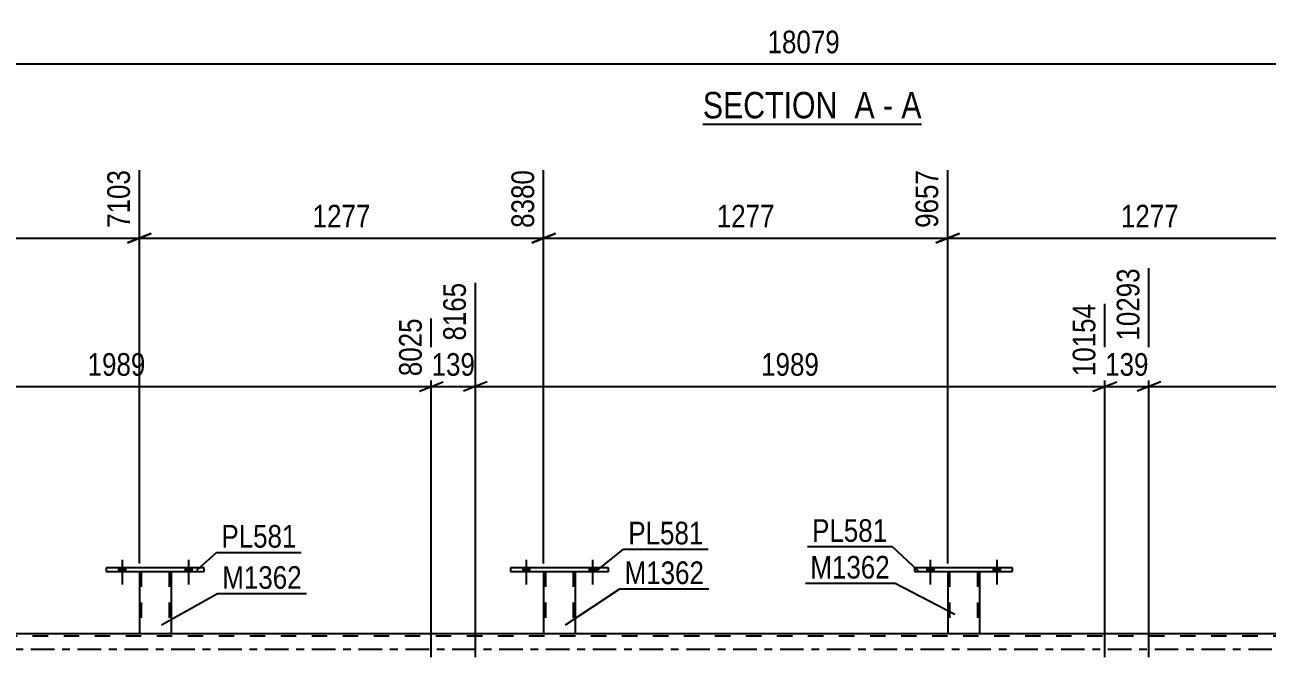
# Model space of a CAD drawing. Header units: millimetres. Extents: x 0 to 841, y 0 to 594.
# Drawn here: x 319.6 to 476.6, y 436.5 to 516.5 of the extents above; entities that cross this region are included whole.
import ezdxf

# ---------------------------------------------------------------- set-up
doc = ezdxf.new("R2010")
doc.units = ezdxf.units.MM
doc.linetypes.add('DXK_LINE_DOT2', pattern=[3.9198, 1.9599, -1.9599])
doc.linetypes.add('DXK_LINE_DOT3', pattern=[5.9187, 2.979, -0.9799, 0.9799, -0.9799])
doc.styles.add('Arial Narrow', font='ARIALN.TTF', dxfattribs={"height": 0.2})

# ---------------------------------------------------------------- blocks, each defined once
blk = doc.blocks.new('Unknown-318887959-11 - 5512')
at = {"color": 6, "linetype": 'Continuous'}
blk.add_line((405.26, 503.94), (432.91, 503.94), dxfattribs=at)
at = {"color": 0, "linetype": 'Continuous'}
for points in [[(423.37, 504.69), (423.37, 508.19), (405.26, 508.19), (405.26, 504.69)], [(426.98, 504.69), (426.98, 508.19), (424.42, 508.19), (424.42, 504.69)], [(429.3, 504.69), (429.3, 508.19), (428.03, 508.19), (428.03, 504.69)], [(432.91, 504.69), (432.91, 508.19), (430.35, 508.19), (430.35, 504.69)]]:
    blk.add_wipeout(points, dxfattribs=at)
at = {"color": 7, "linetype": 'Continuous', "style": 'Arial Narrow'}
for s, p in [('SECTION ', (405.26, 504.69)), ('A', (424.42, 504.69)), ('A', (430.35, 504.69)), ('-', (428.03, 504.69))]:
    blk.add_text(s, height=3.34, dxfattribs=at).set_placement(p)
blk = doc.blocks.new('Part-318887959-3829 - 3653')
at = {"color": 2, "linetype": 'Continuous'}
for p, q in [((329.85, 447.85), (329.85, 447.37)), ((342.25, 447.85), (329.85, 447.85)), ((342.25, 447.37), (342.25, 447.85)), ((329.85, 447.37), (342.25, 447.37))]:
    blk.add_line(p, q, dxfattribs=at)
blk = doc.blocks.new('Part-318887959-3701 - 3653')
at = {"color": 2, "linetype": 'Continuous'}
for p, q in [((380.93, 447.85), (380.93, 447.37)), ((393.33, 447.85), (380.93, 447.85)), ((393.33, 447.37), (393.33, 447.85)), ((380.93, 447.37), (393.33, 447.37))]:
    blk.add_line(p, q, dxfattribs=at)
blk = doc.blocks.new('Part-318887959-3834 - 3653')
at = {"color": 7, "linetype": 'DXK_LINE_DOT2'}
for p, q in [((334.05, 447.38), (338.05, 447.38)), ((334.05, 447.37), (334.05, 447.38)), ((334.05, 447.38), (334.05, 447.37)), ((334.29, 447.38), (334.29, 439.53)), ((337.81, 447.38), (337.81, 439.53)), ((338.05, 447.38), (338.05, 447.37)), ((338.05, 447.37), (338.05, 447.38)), ((337.79, 439.53), (337.75, 439.53)), ((337.75, 439.53), (337.79, 439.53)), ((337.81, 439.53), (337.79, 439.53)), ((337.79, 439.53), (337.81, 439.53))]:
    blk.add_line(p, q, dxfattribs=at)
at = {"color": 2, "linetype": 'Continuous'}
for p, q in [((334.05, 447.37), (334.05, 439.53)), ((338.05, 447.37), (338.05, 439.53)), ((334.05, 439.53), (338.05, 439.53))]:
    blk.add_line(p, q, dxfattribs=at)
blk = doc.blocks.new('Part-318887959-3706 - 3653')
at = {"color": 7, "linetype": 'DXK_LINE_DOT2'}
for p, q in [((385.13, 447.38), (389.13, 447.38)), ((385.13, 447.37), (385.13, 447.38)), ((385.13, 447.38), (385.13, 447.37)), ((385.37, 447.38), (385.37, 439.53)), ((388.89, 447.38), (388.89, 439.53)), ((389.13, 447.38), (389.13, 447.37)), ((389.13, 447.37), (389.13, 447.38)), ((388.84, 439.53), (388.87, 439.53)), ((388.84, 439.53), (388.87, 439.53)), ((388.87, 439.53), (388.89, 439.53)), ((388.87, 439.53), (388.89, 439.53))]:
    blk.add_line(p, q, dxfattribs=at)
at = {"color": 2, "linetype": 'Continuous'}
for p, q in [((385.13, 447.37), (385.13, 439.53)), ((389.13, 447.37), (389.13, 439.53)), ((385.13, 439.53), (389.13, 439.53))]:
    blk.add_line(p, q, dxfattribs=at)
blk = doc.blocks.new('Part-318887959-3711 - 3653')
at = {"color": 2, "linetype": 'Continuous'}
for p, q in [((432.01, 447.85), (432.01, 447.37)), ((444.41, 447.85), (432.01, 447.85)), ((444.41, 447.37), (444.41, 447.85)), ((432.01, 447.37), (444.41, 447.37))]:
    blk.add_line(p, q, dxfattribs=at)
blk = doc.blocks.new('Part-318887959-3716 - 3653')
at = {"color": 7, "linetype": 'DXK_LINE_DOT2'}
for p, q in [((436.21, 447.38), (440.21, 447.38)), ((436.21, 447.37), (436.21, 447.38)), ((436.21, 447.38), (436.21, 447.37)), ((436.45, 447.38), (436.45, 439.53)), ((439.97, 447.38), (439.97, 439.53)), ((440.21, 447.38), (440.21, 447.37)), ((440.21, 447.37), (440.21, 447.38)), ((439.92, 439.53), (439.95, 439.53)), ((439.92, 439.53), (439.95, 439.53)), ((439.95, 439.53), (439.97, 439.53)), ((439.95, 439.53), (439.97, 439.53))]:
    blk.add_line(p, q, dxfattribs=at)
at = {"color": 2, "linetype": 'Continuous'}
for p, q in [((436.21, 447.37), (436.21, 439.53)), ((440.21, 447.37), (440.21, 439.53)), ((436.21, 439.53), (440.21, 439.53))]:
    blk.add_line(p, q, dxfattribs=at)
blk = doc.blocks.new('Bolt-318887959-3727 - 3653')
at = {"linetype": 'Continuous'}
for points in [[(331.41, 447.37), (332.29, 447.37), (332.29, 447.85), (331.41, 447.85)], [(339.81, 447.37), (340.69, 447.37), (340.69, 447.85), (339.81, 447.85)]]:
    blk.add_hatch(color=1, dxfattribs=at).paths.add_polyline_path(points)
at = {"color": 1, "linetype": 'Continuous'}
for p, q in [((331.41, 447.85), (331.41, 447.37)), ((331.85, 448.85), (331.85, 445.73)), ((332.29, 447.85), (332.29, 447.37)), ((339.81, 447.85), (339.81, 447.37)), ((340.25, 448.85), (340.25, 445.73)), ((340.69, 447.85), (340.69, 447.37))]:
    blk.add_line(p, q, dxfattribs=at)
blk = doc.blocks.new('Bolt-318887959-3728 - 3653')
at = {"linetype": 'Continuous'}
for points in [[(331.41, 447.37), (332.29, 447.37), (332.29, 447.85), (331.41, 447.85)], [(339.81, 447.37), (340.69, 447.37), (340.69, 447.85), (339.81, 447.85)]]:
    blk.add_hatch(color=1, dxfattribs=at).paths.add_polyline_path(points)
at = {"color": 1, "linetype": 'Continuous'}
for p, q in [((331.41, 447.85), (331.41, 447.37)), ((331.85, 448.85), (331.85, 445.73)), ((332.29, 447.85), (332.29, 447.37)), ((339.81, 447.85), (339.81, 447.37)), ((340.25, 448.85), (340.25, 445.73)), ((340.69, 447.85), (340.69, 447.37))]:
    blk.add_line(p, q, dxfattribs=at)
blk = doc.blocks.new('Bolt-318887959-3729 - 3653')
at = {"linetype": 'Continuous'}
for points in [[(382.49, 447.37), (383.37, 447.37), (383.37, 447.85), (382.49, 447.85)], [(390.89, 447.37), (391.77, 447.37), (391.77, 447.85), (390.89, 447.85)]]:
    blk.add_hatch(color=1, dxfattribs=at).paths.add_polyline_path(points)
at = {"color": 1, "linetype": 'Continuous'}
for p, q in [((382.49, 447.85), (382.49, 447.37)), ((382.93, 448.85), (382.93, 445.73)), ((383.37, 447.85), (383.37, 447.37)), ((390.89, 447.85), (390.89, 447.37)), ((391.33, 448.85), (391.33, 445.73)), ((391.77, 447.85), (391.77, 447.37))]:
    blk.add_line(p, q, dxfattribs=at)
blk = doc.blocks.new('Bolt-318887959-3856 - 3653')
at = {"linetype": 'Continuous'}
for points in [[(382.49, 447.37), (383.37, 447.37), (383.37, 447.85), (382.49, 447.85)], [(390.89, 447.37), (391.77, 447.37), (391.77, 447.85), (390.89, 447.85)]]:
    blk.add_hatch(color=1, dxfattribs=at).paths.add_polyline_path(points)
at = {"color": 1, "linetype": 'Continuous'}
for p, q in [((382.49, 447.85), (382.49, 447.37)), ((382.93, 448.85), (382.93, 445.73)), ((383.37, 447.85), (383.37, 447.37)), ((390.89, 447.85), (390.89, 447.37)), ((391.33, 448.85), (391.33, 445.73)), ((391.77, 447.85), (391.77, 447.37))]:
    blk.add_line(p, q, dxfattribs=at)
blk = doc.blocks.new('Bolt-318887959-3857 - 3653')
at = {"linetype": 'Continuous'}
for points in [[(433.57, 447.37), (434.45, 447.37), (434.45, 447.85), (433.57, 447.85)], [(441.97, 447.37), (442.85, 447.37), (442.85, 447.85), (441.97, 447.85)]]:
    blk.add_hatch(color=1, dxfattribs=at).paths.add_polyline_path(points)
at = {"color": 1, "linetype": 'Continuous'}
for p, q in [((433.57, 447.85), (433.57, 447.37)), ((434.01, 448.85), (434.01, 445.73)), ((434.45, 447.85), (434.45, 447.37)), ((441.97, 447.85), (441.97, 447.37)), ((442.41, 448.85), (442.41, 445.73)), ((442.85, 447.85), (442.85, 447.37))]:
    blk.add_line(p, q, dxfattribs=at)
blk = doc.blocks.new('Bolt-318887959-3858 - 3653')
at = {"linetype": 'Continuous'}
for points in [[(433.57, 447.37), (434.45, 447.37), (434.45, 447.85), (433.57, 447.85)], [(441.97, 447.37), (442.85, 447.37), (442.85, 447.85), (441.97, 447.85)]]:
    blk.add_hatch(color=1, dxfattribs=at).paths.add_polyline_path(points)
at = {"color": 1, "linetype": 'Continuous'}
for p, q in [((433.57, 447.85), (433.57, 447.37)), ((434.01, 448.85), (434.01, 445.73)), ((434.45, 447.85), (434.45, 447.37)), ((441.97, 447.85), (441.97, 447.37)), ((442.41, 448.85), (442.41, 445.73)), ((442.85, 447.85), (442.85, 447.37))]:
    blk.add_line(p, q, dxfattribs=at)
blk = doc.blocks.new('Part-318887959-4097 - 3653')
at = {"color": 2, "linetype": 'Continuous'}
blk.add_line((107.25, 439.53), (608.66, 439.53), dxfattribs=at)
at = {"color": 7, "linetype": 'DXK_LINE_DOT2'}
blk.add_line((608.66, 439.21), (107.25, 439.21), dxfattribs=at)
at = {"color": 7, "linetype": 'DXK_LINE_DOT3'}
blk.add_line((107.25, 437.53), (608.66, 437.53), dxfattribs=at)
blk = doc.blocks.new('StraightDimension-318887959-6467 - 5512')
at = {"color": 7, "linetype": 'Continuous'}
blk.add_line((64.14, 511.57), (771.88, 511.57), dxfattribs=at)
at = {"color": 0}
blk.add_wipeout([(423.18, 512.32), (423.18, 516.52), (412.84, 516.52), (412.84, 512.32)], dxfattribs=at)
at = {"color": 3, "style": 'Arial Narrow'}
blk.add_text('18079', height=2.863, dxfattribs=at).set_placement((413.44, 512.92))
blk = doc.blocks.new('StraightDimension-318887959-4866 - 3653')
at = {"color": 7, "linetype": 'Continuous'}
for p, q in [((461.64, 436.53), (461.64, 485.72)), ((541.2, 436.53), (541.2, 481.22)), ((463.14, 471.38), (460.14, 470.18)), ((539.7, 470.18), (542.7, 471.38)), ((461.64, 470.78), (541.2, 470.78))]:
    blk.add_line(p, q, dxfattribs=at)
at = {"color": 0, "linetype": 'Continuous'}
blk.add_wipeout([(540.6, 481.82), (536.4, 481.82), (536.4, 471.48), (540.6, 471.48)], dxfattribs=at)
at = {"color": 0}
blk.add_wipeout([(505.68, 471.53), (505.68, 475.73), (497.17, 475.73), (497.17, 471.53)], dxfattribs=at)
at = {"color": 3, "linetype": 'Continuous', "style": 'Arial Narrow'}
blk.add_text('12282', height=2.863, rotation=90.0002, dxfattribs=at).set_placement((540, 472.08))
at = {"color": 3, "style": 'Arial Narrow'}
blk.add_text('1989', height=2.863, dxfattribs=at).set_placement((497.77, 472.13))
blk = doc.blocks.new('StraightDimension-318887959-5140 - 3653')
at = {"color": 7, "linetype": 'Continuous'}
for p, q in [((334.05, 448.38), (334.05, 498.15)), ((385.13, 448.38), (385.13, 498.15)), ((335.55, 490.14), (332.55, 488.94)), ((383.63, 488.94), (386.63, 490.14)), ((334.05, 489.54), (385.13, 489.54))]:
    blk.add_line(p, q, dxfattribs=at)
at = {"color": 0, "linetype": 'Continuous'}
blk.add_wipeout([(384.53, 498.75), (380.33, 498.75), (380.33, 490.24), (384.53, 490.24)], dxfattribs=at)
at = {"color": 0}
blk.add_wipeout([(363.85, 490.29), (363.85, 494.49), (355.34, 494.49), (355.34, 490.29)], dxfattribs=at)
at = {"color": 3, "linetype": 'Continuous', "style": 'Arial Narrow'}
blk.add_text('8380', height=2.863, rotation=90.0002, dxfattribs=at).set_placement((383.93, 490.84))
at = {"color": 3, "style": 'Arial Narrow'}
blk.add_text('1277', height=2.863, dxfattribs=at).set_placement((355.94, 490.89))
blk = doc.blocks.new('StraightDimension-318887959-5150 - 3653')
at = {"color": 7, "linetype": 'Continuous'}
for p, q in [((385.13, 448.38), (385.13, 498.15)), ((436.21, 448.38), (436.21, 498.15)), ((386.63, 490.14), (383.63, 488.94)), ((434.71, 488.94), (437.71, 490.14)), ((385.13, 489.54), (436.21, 489.54))]:
    blk.add_line(p, q, dxfattribs=at)
at = {"color": 0, "linetype": 'Continuous'}
blk.add_wipeout([(435.61, 498.75), (431.41, 498.75), (431.41, 490.24), (435.61, 490.24)], dxfattribs=at)
at = {"color": 0}
blk.add_wipeout([(414.93, 490.29), (414.93, 494.49), (406.42, 494.49), (406.42, 490.29)], dxfattribs=at)
at = {"color": 3, "linetype": 'Continuous', "style": 'Arial Narrow'}
blk.add_text('9657', height=2.863, rotation=90.0002, dxfattribs=at).set_placement((435.01, 490.84))
at = {"color": 3, "style": 'Arial Narrow'}
blk.add_text('1277', height=2.863, dxfattribs=at).set_placement((407.02, 490.89))
blk = doc.blocks.new('StraightDimension-318887959-4790 - 3653')
at = {"color": 7, "linetype": 'Continuous'}
for p, q in [((291.37, 436.53), (291.37, 483.89)), ((370.93, 436.53), (370.93, 479.39)), ((292.87, 471.38), (289.87, 470.18)), ((369.43, 470.18), (372.43, 471.38)), ((291.37, 470.78), (370.93, 470.78))]:
    blk.add_line(p, q, dxfattribs=at)
at = {"color": 0, "linetype": 'Continuous'}
blk.add_wipeout([(370.33, 479.99), (366.13, 479.99), (366.13, 471.48), (370.33, 471.48)], dxfattribs=at)
at = {"color": 0}
blk.add_wipeout([(335.41, 471.53), (335.41, 475.73), (326.9, 475.73), (326.9, 471.53)], dxfattribs=at)
at = {"color": 3, "linetype": 'Continuous', "style": 'Arial Narrow'}
blk.add_text('8025', height=2.863, rotation=90.0002, dxfattribs=at).set_placement((369.73, 472.08))
at = {"color": 3, "style": 'Arial Narrow'}
blk.add_text('1989', height=2.863, dxfattribs=at).set_placement((327.5, 472.13))
blk = doc.blocks.new('StraightDimension-318887959-4809 - 3653')
at = {"color": 7, "linetype": 'Continuous'}
for p, q in [((376.51, 436.53), (376.51, 483.89)), ((370.93, 436.53), (370.93, 479.39)), ((369.43, 470.18), (372.43, 471.38)), ((378.01, 471.38), (375.01, 470.18)), ((370.93, 470.78), (376.51, 470.78))]:
    blk.add_line(p, q, dxfattribs=at)
at = {"color": 0}
blk.add_wipeout([(377.06, 471.53), (377.06, 475.73), (370.38, 475.73), (370.38, 471.53)], dxfattribs=at)
at = {"color": 3, "style": 'Arial Narrow'}
blk.add_text('139', height=2.863, dxfattribs=at).set_placement((370.98, 472.13))
at = {"color": 0, "linetype": 'Continuous'}
blk.add_wipeout([(375.91, 484.49), (371.71, 484.49), (371.71, 475.98), (375.91, 475.98)], dxfattribs=at)
at = {"color": 3, "linetype": 'Continuous', "style": 'Arial Narrow'}
blk.add_text('8165', height=2.863, rotation=90.0002, dxfattribs=at).set_placement((375.31, 476.58))
blk = doc.blocks.new('StraightDimension-318887959-4828 - 3653')
at = {"color": 7, "linetype": 'Continuous'}
for p, q in [((376.51, 436.53), (376.51, 483.89)), ((456.07, 436.53), (456.07, 481.22)), ((378.01, 471.38), (375.01, 470.18)), ((454.57, 470.18), (457.57, 471.38)), ((376.51, 470.78), (456.07, 470.78))]:
    blk.add_line(p, q, dxfattribs=at)
at = {"color": 0, "linetype": 'Continuous'}
blk.add_wipeout([(455.47, 481.82), (451.27, 481.82), (451.27, 471.48), (455.47, 471.48)], dxfattribs=at)
at = {"color": 0}
blk.add_wipeout([(420.54, 471.53), (420.54, 475.73), (412.03, 475.73), (412.03, 471.53)], dxfattribs=at)
at = {"color": 3, "linetype": 'Continuous', "style": 'Arial Narrow'}
blk.add_text('10154', height=2.863, rotation=90.0002, dxfattribs=at).set_placement((454.87, 472.08))
at = {"color": 3, "style": 'Arial Narrow'}
blk.add_text('1989', height=2.863, dxfattribs=at).set_placement((412.63, 472.13))
blk = doc.blocks.new('StraightDimension-318887959-4847 - 3653')
at = {"color": 7, "linetype": 'Continuous'}
for p, q in [((461.64, 436.53), (461.64, 485.72)), ((456.07, 436.53), (456.07, 481.22)), ((454.57, 470.18), (457.57, 471.38)), ((463.14, 471.38), (460.14, 470.18)), ((456.07, 470.78), (461.64, 470.78))]:
    blk.add_line(p, q, dxfattribs=at)
at = {"color": 0}
blk.add_wipeout([(462.2, 471.53), (462.2, 475.73), (455.51, 475.73), (455.51, 471.53)], dxfattribs=at)
at = {"color": 3, "style": 'Arial Narrow'}
blk.add_text('139', height=2.863, dxfattribs=at).set_placement((456.11, 472.13))
at = {"color": 0, "linetype": 'Continuous'}
blk.add_wipeout([(461.04, 486.32), (456.84, 486.32), (456.84, 475.98), (461.04, 475.98)], dxfattribs=at)
at = {"color": 3, "linetype": 'Continuous', "style": 'Arial Narrow'}
blk.add_text('10293', height=2.863, rotation=90.0002, dxfattribs=at).set_placement((460.44, 476.58))
blk = doc.blocks.new('StraightDimension-318887959-5130 - 3653')
at = {"color": 7, "linetype": 'Continuous'}
for p, q in [((282.97, 448.38), (282.97, 498.15)), ((334.05, 448.38), (334.05, 498.15)), ((284.47, 490.14), (281.47, 488.94)), ((332.55, 488.94), (335.55, 490.14)), ((282.97, 489.54), (334.05, 489.54))]:
    blk.add_line(p, q, dxfattribs=at)
at = {"color": 0, "linetype": 'Continuous'}
blk.add_wipeout([(333.45, 498.75), (329.25, 498.75), (329.25, 490.24), (333.45, 490.24)], dxfattribs=at)
at = {"color": 0}
blk.add_wipeout([(312.77, 490.29), (312.77, 494.49), (304.25, 494.49), (304.25, 490.29)], dxfattribs=at)
at = {"color": 3, "linetype": 'Continuous', "style": 'Arial Narrow'}
blk.add_text('7103', height=2.863, rotation=90.0002, dxfattribs=at).set_placement((332.85, 490.84))
at = {"color": 3, "style": 'Arial Narrow'}
blk.add_text('1277', height=2.863, dxfattribs=at).set_placement((304.85, 490.89))
blk = doc.blocks.new('StraightDimension-318887959-5160 - 3653')
at = {"color": 7, "linetype": 'Continuous'}
for p, q in [((487.29, 448.38), (487.29, 499.98)), ((436.21, 448.38), (436.21, 498.15)), ((437.71, 490.14), (434.71, 488.94)), ((485.79, 488.94), (488.79, 490.14)), ((436.21, 489.54), (487.29, 489.54))]:
    blk.add_line(p, q, dxfattribs=at)
at = {"color": 0, "linetype": 'Continuous'}
blk.add_wipeout([(486.69, 500.58), (482.49, 500.58), (482.49, 490.24), (486.69, 490.24)], dxfattribs=at)
at = {"color": 0}
blk.add_wipeout([(466.01, 490.29), (466.01, 494.49), (457.5, 494.49), (457.5, 490.29)], dxfattribs=at)
at = {"color": 3, "linetype": 'Continuous', "style": 'Arial Narrow'}
blk.add_text('10934', height=2.863, rotation=90.0002, dxfattribs=at).set_placement((486.09, 490.84))
at = {"color": 3, "style": 'Arial Narrow'}
blk.add_text('1277', height=2.863, dxfattribs=at).set_placement((458.1, 490.89))
blk = doc.blocks.new('Mark-318887959-3825 - 3653')
at = {"color": 0}
blk.add_wipeout([(353.91, 450.39), (353.91, 453.39), (344.41, 453.39), (344.41, 450.39)], dxfattribs=at)
blk.add_wipeout([(353.91, 450.39), (353.91, 453.39), (344.41, 453.39), (344.41, 450.39)], dxfattribs=at)
at = {"color": 30, "linetype": 'Continuous'}
for p, q in [((341.31, 447.54), (343.81, 449.79)), ((343.81, 449.79), (354.51, 449.79))]:
    blk.add_line(p, q, dxfattribs=at)
at = {"color": 3, "style": 'Arial Narrow'}
blk.add_text('PL581', height=2.863, dxfattribs=at).set_placement((344.41, 450.39))
blk = doc.blocks.new('Mark-318887959-3697 - 3653')
at = {"color": 0}
blk.add_wipeout([(405.34, 450.8), (405.34, 453.8), (395.84, 453.8), (395.84, 450.8)], dxfattribs=at)
blk.add_wipeout([(405.34, 450.8), (405.34, 453.8), (395.84, 453.8), (395.84, 450.8)], dxfattribs=at)
at = {"color": 30, "linetype": 'Continuous'}
for p, q in [((391.74, 447.37), (395.24, 450.2)), ((395.24, 450.2), (405.94, 450.2))]:
    blk.add_line(p, q, dxfattribs=at)
at = {"color": 3, "style": 'Arial Narrow'}
blk.add_text('PL581', height=2.863, dxfattribs=at).set_placement((395.84, 450.8))
blk = doc.blocks.new('Mark-318887959-3830 - 3653')
at = {"color": 0}
blk.add_wipeout([(354.57, 445.18), (354.57, 448.18), (344.52, 448.18), (344.52, 445.18)], dxfattribs=at)
blk.add_wipeout([(354.57, 445.18), (354.57, 448.18), (344.52, 448.18), (344.52, 445.18)], dxfattribs=at)
at = {"color": 30, "linetype": 'Continuous'}
for p, q in [((336.83, 440.64), (343.92, 444.58)), ((343.92, 444.58), (355.17, 444.58))]:
    blk.add_line(p, q, dxfattribs=at)
at = {"color": 3, "style": 'Arial Narrow'}
blk.add_text('M1362', height=2.863, dxfattribs=at).set_placement((344.52, 445.18))
blk = doc.blocks.new('Mark-318887959-3702 - 3653')
at = {"color": 0}
blk.add_wipeout([(405.42, 445.78), (405.42, 448.78), (395.37, 448.78), (395.37, 445.78)], dxfattribs=at)
blk.add_wipeout([(405.42, 445.78), (405.42, 448.78), (395.37, 448.78), (395.37, 445.78)], dxfattribs=at)
at = {"color": 30, "linetype": 'Continuous'}
for p, q in [((387.91, 440.64), (394.77, 445.18)), ((394.77, 445.18), (406.02, 445.18))]:
    blk.add_line(p, q, dxfattribs=at)
at = {"color": 3, "style": 'Arial Narrow'}
blk.add_text('M1362', height=2.863, dxfattribs=at).set_placement((395.37, 445.78))
blk = doc.blocks.new('Mark-318887959-3707 - 3653')
at = {"color": 0}
blk.add_wipeout([(428.58, 451.12), (428.58, 454.12), (419.07, 454.12), (419.07, 451.12)], dxfattribs=at)
blk.add_wipeout([(428.58, 451.12), (428.58, 454.12), (419.07, 454.12), (419.07, 451.12)], dxfattribs=at)
at = {"color": 30, "linetype": 'Continuous'}
for p in [(418.47, 450.52), (432.51, 447.4)]:
    blk.add_line(p, (429.18, 450.52), dxfattribs=at)
at = {"color": 3, "style": 'Arial Narrow'}
blk.add_text('PL581', height=2.863, dxfattribs=at).set_placement((419.07, 451.12))
blk = doc.blocks.new('Mark-318887959-3712 - 3653')
at = {"color": 0}
blk.add_wipeout([(428.9, 446.48), (428.9, 449.48), (418.85, 449.48), (418.85, 446.48)], dxfattribs=at)
blk.add_wipeout([(428.9, 446.48), (428.9, 449.48), (418.85, 449.48), (418.85, 446.48)], dxfattribs=at)
at = {"color": 30, "linetype": 'Continuous'}
for p in [(418.25, 445.88), (437.13, 441.93)]:
    blk.add_line(p, (429.5, 445.88), dxfattribs=at)
at = {"color": 3, "style": 'Arial Narrow'}
blk.add_text('M1362', height=2.863, dxfattribs=at).set_placement((418.85, 446.48))

msp = doc.modelspace()

# ---------------------------------------------------------------- block references
for name in ['StraightDimension-318887959-6467 - 5512', 'Unknown-318887959-11 - 5512', 'Part-318887959-3829 - 3653', 'Bolt-318887959-3727 - 3653', 'Bolt-318887959-3728 - 3653', 'Part-318887959-3701 - 3653', 'Bolt-318887959-3729 - 3653', 'Bolt-318887959-3856 - 3653', 'Part-318887959-3711 - 3653', 'Bolt-318887959-3857 - 3653', 'Bolt-318887959-3858 - 3653', 'Part-318887959-3834 - 3653', 'Part-318887959-3706 - 3653', 'Part-318887959-3716 - 3653', 'Part-318887959-4097 - 3653']:
    msp.add_blockref(name, (0, 0))

# ---------------------------------------------------------------- next in the draw order: block references
for name in ['StraightDimension-318887959-5140 - 3653', 'StraightDimension-318887959-4866 - 3653']:
    msp.add_blockref(name, (0, 0))

# ---------------------------------------------------------------- next in the draw order: block references
for name in ['StraightDimension-318887959-5150 - 3653', 'StraightDimension-318887959-4790 - 3653']:
    msp.add_blockref(name, (0, 0))

# ---------------------------------------------------------------- next in the draw order: block references
for name in ['StraightDimension-318887959-5130 - 3653', 'StraightDimension-318887959-4809 - 3653', 'Mark-318887959-3825 - 3653']:
    msp.add_blockref(name, (0, 0))

# ---------------------------------------------------------------- next in the draw order: block references
for name in ['StraightDimension-318887959-4828 - 3653', 'Mark-318887959-3830 - 3653']:
    msp.add_blockref(name, (0, 0))

# ---------------------------------------------------------------- next in the draw order: block references
for name in ['StraightDimension-318887959-4847 - 3653', 'Mark-318887959-3697 - 3653', 'Mark-318887959-3707 - 3653']:
    msp.add_blockref(name, (0, 0))

# ---------------------------------------------------------------- next in the draw order: block references
for name in ['StraightDimension-318887959-5160 - 3653', 'Mark-318887959-3702 - 3653']:
    msp.add_blockref(name, (0, 0))

# ---------------------------------------------------------------- next in the draw order: block references
msp.add_blockref('Mark-318887959-3712 - 3653', (0, 0))

doc.saveas('drawing.dxf')
